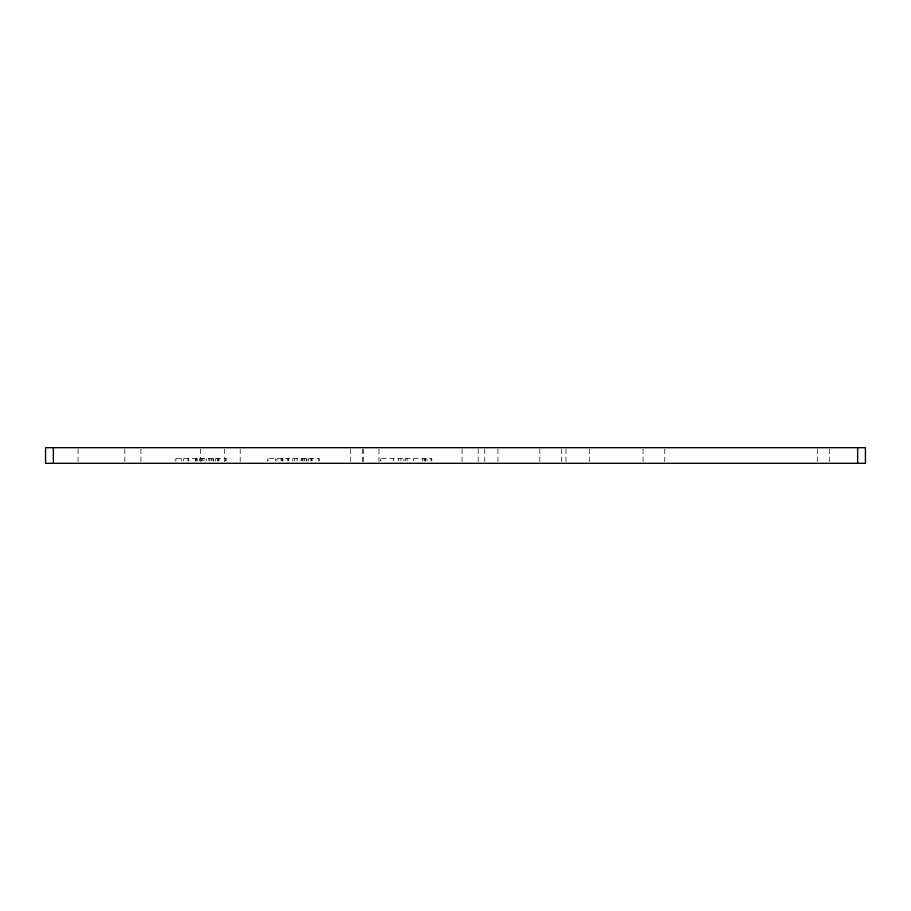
<?xml version="1.0" encoding="UTF-8"?>
<svg xmlns="http://www.w3.org/2000/svg" width="911" height="911" viewBox="0 0 911 911"><rect width="100%" height="100%" fill="white"/><g stroke="black" fill="none" stroke-linecap="round" stroke-linejoin="round"><path stroke-width="0.68" stroke-dasharray="4.55 3.42" d="M829.511 449.112L829.511 463.312M817.645 449.112L817.645 463.312M664.757 449.112L664.757 461.888M643.041 449.112L643.041 463.312M589.406 449.112L589.406 463.312M565.982 449.112L565.982 463.312M561.427 449.112L561.427 463.312M539.813 449.112L539.813 463.312M497.953 449.112L497.953 463.312M484.777 449.112L484.777 463.312M478.184 449.112L478.184 463.312M462.071 449.112L462.071 463.312M431.803 460.966L431.803 458.62L380.422 458.62L380.422 460.966M430.971 458.62L430.971 460.966M426.974 458.62L426.974 460.966M425.585 458.62L425.585 460.966M424.97 458.62L424.97 460.966M424.139 458.62L424.139 460.966M422.453 458.62L422.453 460.966M413.389 458.62L413.389 460.966M407.069 458.62L407.069 460.966M405.52 458.62L405.52 460.966M403.937 458.62L403.937 460.966M400.942 458.62L400.942 460.966M398.631 458.62L398.631 460.966M393.518 458.62L393.518 460.966M380.832 458.62L380.832 460.966M378.953 449.112L378.953 463.312M363.409 449.112L363.409 463.312M362.567 449.112L362.567 463.312M350.689 449.112L350.689 463.312M319.385 460.966L319.385 458.62L267.162 458.62L267.151 460.966M318.565 458.62L318.565 460.966M312.143 458.62L312.143 460.966M311.494 458.62L311.494 460.966M310.833 458.62L310.833 460.966M308.522 458.62L308.522 460.966M306.905 458.62L306.905 460.966M306.153 458.62L306.153 460.966M304.525 458.62L304.525 460.966M303.044 458.62L303.044 460.966M302.11 458.62L302.11 460.966M301.142 458.62L301.142 460.966M297.111 458.62L297.111 460.966M294.492 458.62L294.492 460.966M292.773 458.62L292.773 460.966M288.73 458.62L288.73 460.966M288.525 458.62L288.525 460.966M287.318 458.62L287.318 460.966M282.911 458.62L282.911 460.966M282.456 458.62L282.456 460.966M281.943 458.62L281.943 460.966M281.112 458.62L281.112 460.966M276.978 458.62L276.978 460.966M275.6 458.62L275.6 460.966M268.016 458.62L268.016 460.966M240.197 449.112L240.197 463.312M226.213 460.966L226.213 458.62L174.844 458.62L174.844 460.966M225.393 458.62L225.393 460.966M224.653 449.112L224.653 463.312M218.982 458.62L218.982 460.966M218.321 458.62L218.321 460.966M218.184 458.62L218.184 460.966M217.251 458.62L217.251 460.966M215.36 458.62L215.36 460.966M213.664 458.62L213.732 460.966M212.98 458.62L212.98 460.966M211.352 458.62L211.352 460.966M209.872 458.62L209.872 460.966M208.938 458.62L208.938 460.966M206.319 458.62L206.319 460.966M203.939 458.62L203.939 460.966M202.151 458.62L202.151 460.966M201.661 458.62L201.661 460.966M201.32 458.62L201.32 460.966M200.42 449.112L200.42 463.312M199.6 458.62L199.6 460.966M197.733 458.62L197.733 460.966M196.491 458.62L196.491 460.966M195.842 458.62L195.842 460.966M195.569 458.62L195.569 460.966M195.353 458.62L195.353 460.966M188.771 458.62L188.771 460.966M187.939 458.62L187.939 460.966M183.396 458.62L183.396 460.966M181.494 458.62L181.494 460.966M175.846 458.62L175.846 460.966M140.932 449.112L140.932 463.312M124.818 449.112L124.818 463.312M78.073 449.112L78.073 463.312"/><path stroke-width="1.37" d="M857.638 447.688L857.638 463.312M53.362 447.688L53.362 463.312M865.427 447.688L45.573 447.688L45.55 463.312L865.427 463.312L865.45 447.688"/></g></svg>
